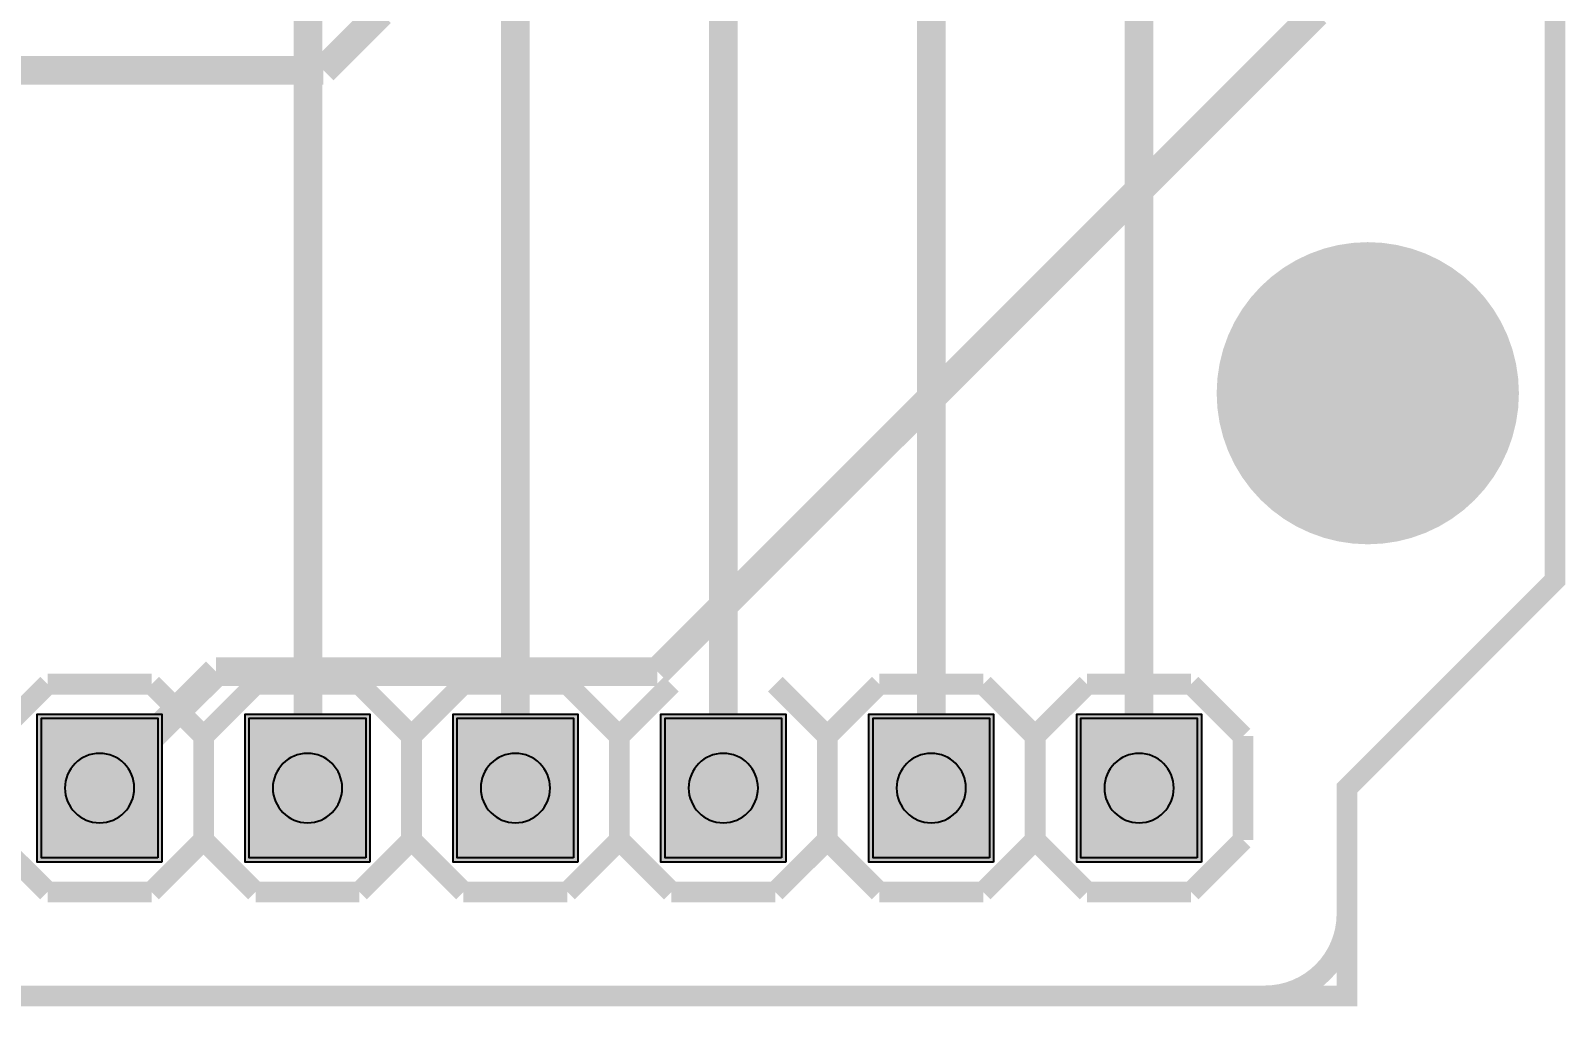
# Model space of a CAD drawing. Header units: millimetres. Extents: x 3.4 to 79.3, y -57 to -2.3.
# Drawn here: x 53.51 to 72.26, y -57.02 to -45.1 of the extents above; entities that cross this region are included whole.
import ezdxf

# ---------------------------------------------------------------- set-up
doc = ezdxf.new("R2010")
doc.units = ezdxf.units.MM
doc.header["$MEASUREMENT"] = 0
for name, color, linetype, true_color in [('Board-Outline-Layer', 7, 'Continuous', 0xff00ff), ('Bottom-Layer', 7, 'Continuous', 0x0000ff), ('Bottom-Paste-Mask-Layer', 7, 'Continuous', 0x800000), ('Bottom-Solder-Mask-Layer', 7, 'Continuous', 0xaa00ff), ('Hole-Layer', 7, 'Continuous', 0x222222), ('Multi-Layer', 7, 'Continuous', 0xc0c0c0), ('Top-Layer', 7, 'Continuous', 0xff0000), ('Top-Paste-Mask-Layer', 7, 'Continuous', 0x808080), ('Top-Silkscreen-Layer', 7, 'Continuous', 0xffcc00), ('Top-Solder-Mask-Layer', 7, 'Continuous', 0x800080)]:
    doc.layers.add(name, color=color, linetype=linetype, true_color=true_color)

msp = doc.modelspace()

# ---------------------------------------------------------------- hatches: boundary and pattern name
at = {"layer": 'Bottom-Layer'}
for points in [[(55.067, -55.21), (53.645, -55.21), (53.645, -53.503), (55.067, -53.503)], [(57.607, -55.21), (56.185, -55.21), (56.185, -53.503), (57.607, -53.503)], [(60.147, -55.21), (58.725, -55.21), (58.725, -53.503), (60.147, -53.503)], [(62.687, -55.21), (61.265, -55.21), (61.265, -53.503), (62.687, -53.503)], [(65.227, -55.21), (63.805, -55.21), (63.805, -53.503), (65.227, -53.503)], [(67.767, -55.21), (66.345, -55.21), (66.345, -53.503), (67.767, -53.503)]]:
    msp.add_hatch(color=256, dxfattribs=at).paths.add_polyline_path(points)
at = {"layer": 'Bottom-Paste-Mask-Layer'}
for points in [[(55.067, -55.21), (53.645, -55.21), (53.645, -53.503), (55.067, -53.503)], [(57.607, -55.21), (56.185, -55.21), (56.185, -53.503), (57.607, -53.503)], [(60.147, -55.21), (58.725, -55.21), (58.725, -53.503), (60.147, -53.503)], [(62.687, -55.21), (61.265, -55.21), (61.265, -53.503), (62.687, -53.503)], [(65.227, -55.21), (63.805, -55.21), (63.805, -53.503), (65.227, -53.503)], [(67.767, -55.21), (66.345, -55.21), (66.345, -53.503), (67.767, -53.503)]]:
    msp.add_hatch(color=256, dxfattribs=at).paths.add_polyline_path(points)
at = {"layer": 'Bottom-Solder-Mask-Layer'}
for points in [[(55.118, -55.261), (53.594, -55.261), (53.594, -53.452), (55.118, -53.452)], [(57.658, -55.261), (56.134, -55.261), (56.134, -53.452), (57.658, -53.452)], [(60.198, -55.261), (58.674, -55.261), (58.674, -53.452), (60.198, -53.452)], [(62.738, -55.261), (61.214, -55.261), (61.214, -53.452), (62.738, -53.452)], [(65.278, -55.261), (63.754, -55.261), (63.754, -53.452), (65.278, -53.452)], [(67.818, -55.261), (66.294, -55.261), (66.294, -53.452), (67.818, -53.452)]]:
    msp.add_hatch(color=256, dxfattribs=at).paths.add_polyline_path(points)
at = {"layer": 'Hole-Layer'}
for points in [[(53.932, -54.356, 1), (54.78, -54.356, 1)], [(56.472, -54.356, 1), (57.32, -54.356, 1)], [(59.012, -54.356, 1), (59.86, -54.356, 1)], [(61.552, -54.356, 1), (62.4, -54.356, 1)], [(64.092, -54.356, 1), (64.94, -54.356, 1)], [(66.632, -54.356, 1), (67.48, -54.356, 1)]]:
    msp.add_hatch(color=256, dxfattribs=at).paths.add_polyline_path(points)
at = {"layer": 'Multi-Layer'}
for points in [[(68.326, -49.53, 1), (71.374, -49.53, 1)], [(68.326, -49.53, 1), (71.374, -49.53, 1)], [(55.067, -55.21), (53.645, -55.21), (53.645, -53.503), (55.067, -53.503)], [(55.067, -55.21), (53.645, -55.21), (53.645, -53.503), (55.067, -53.503)], [(55.067, -55.21), (53.645, -55.21), (53.645, -53.503), (55.067, -53.503)], [(57.607, -55.21), (56.185, -55.21), (56.185, -53.503), (57.607, -53.503)], [(57.607, -55.21), (56.185, -55.21), (56.185, -53.503), (57.607, -53.503)], [(57.607, -55.21), (56.185, -55.21), (56.185, -53.503), (57.607, -53.503)], [(60.147, -55.21), (58.725, -55.21), (58.725, -53.503), (60.147, -53.503)], [(60.147, -55.21), (58.725, -55.21), (58.725, -53.503), (60.147, -53.503)], [(60.147, -55.21), (58.725, -55.21), (58.725, -53.503), (60.147, -53.503)], [(62.687, -55.21), (61.265, -55.21), (61.265, -53.503), (62.687, -53.503)], [(62.687, -55.21), (61.265, -55.21), (61.265, -53.503), (62.687, -53.503)], [(62.687, -55.21), (61.265, -55.21), (61.265, -53.503), (62.687, -53.503)], [(65.227, -55.21), (63.805, -55.21), (63.805, -53.503), (65.227, -53.503)], [(65.227, -55.21), (63.805, -55.21), (63.805, -53.503), (65.227, -53.503)], [(65.227, -55.21), (63.805, -55.21), (63.805, -53.503), (65.227, -53.503)], [(67.767, -55.21), (66.345, -55.21), (66.345, -53.503), (67.767, -53.503)], [(67.767, -55.21), (66.345, -55.21), (66.345, -53.503), (67.767, -53.503)], [(67.767, -55.21), (66.345, -55.21), (66.345, -53.503), (67.767, -53.503)]]:
    msp.add_hatch(color=256, dxfattribs=at).paths.add_polyline_path(points)
at = {"layer": 'Top-Layer'}
for points in [[(55.067, -55.21), (53.645, -55.21), (53.645, -53.503), (55.067, -53.503)], [(57.607, -55.21), (56.185, -55.21), (56.185, -53.503), (57.607, -53.503)], [(60.147, -55.21), (58.725, -55.21), (58.725, -53.503), (60.147, -53.503)], [(62.687, -55.21), (61.265, -55.21), (61.265, -53.503), (62.687, -53.503)], [(65.227, -55.21), (63.805, -55.21), (63.805, -53.503), (65.227, -53.503)], [(67.767, -55.21), (66.345, -55.21), (66.345, -53.503), (67.767, -53.503)]]:
    msp.add_hatch(color=256, dxfattribs=at).paths.add_polyline_path(points)
at = {"layer": 'Top-Paste-Mask-Layer'}
for points in [[(55.067, -55.21), (53.645, -55.21), (53.645, -53.503), (55.067, -53.503)], [(57.607, -55.21), (56.185, -55.21), (56.185, -53.503), (57.607, -53.503)], [(60.147, -55.21), (58.725, -55.21), (58.725, -53.503), (60.147, -53.503)], [(62.687, -55.21), (61.265, -55.21), (61.265, -53.503), (62.687, -53.503)], [(65.227, -55.21), (63.805, -55.21), (63.805, -53.503), (65.227, -53.503)], [(67.767, -55.21), (66.345, -55.21), (66.345, -53.503), (67.767, -53.503)]]:
    msp.add_hatch(color=256, dxfattribs=at).paths.add_polyline_path(points)
at = {"layer": 'Top-Solder-Mask-Layer'}
for points in [[(55.118, -55.261), (53.594, -55.261), (53.594, -53.452), (55.118, -53.452)], [(57.658, -55.261), (56.134, -55.261), (56.134, -53.452), (57.658, -53.452)], [(60.198, -55.261), (58.674, -55.261), (58.674, -53.452), (60.198, -53.452)], [(62.738, -55.261), (61.214, -55.261), (61.214, -53.452), (62.738, -53.452)], [(65.278, -55.261), (63.754, -55.261), (63.754, -53.452), (65.278, -53.452)], [(67.818, -55.261), (66.294, -55.261), (66.294, -53.452), (67.818, -53.452)]]:
    msp.add_hatch(color=256, dxfattribs=at).paths.add_polyline_path(points)

# ---------------------------------------------------------------- linework, layer by layer
at = {"layer": 'Board-Outline-Layer', "const_width": 0.254}
msp.add_lwpolyline([(68.072, -3.556), (3.51, -3.556), (3.51, -56.896), (69.596, -56.896), (69.596, -54.356), (72.136, -51.816), (72.136, -19.05), (69.596, -16.51), (69.596, -5.08)], close=True, dxfattribs=at)
at = {"layer": 'Bottom-Layer', "const_width": 0.35}
for points in [[(64.516, -36.429), (64.516, -54.356)], [(67.056, -38.049), (67.056, -54.356)], [(59.436, -42.847), (59.436, -54.356)], [(56.9, -42.938), (56.9, -54.352)], [(61.976, -44.429), (61.976, -54.356)]]:
    msp.add_lwpolyline(points, dxfattribs=at)
at = {"layer": 'Bottom-Layer'}
for points in [[(55.067, -55.21), (53.645, -55.21), (53.645, -53.503), (55.067, -53.503)], [(57.607, -55.21), (56.185, -55.21), (56.185, -53.503), (57.607, -53.503)], [(60.147, -55.21), (58.725, -55.21), (58.725, -53.503), (60.147, -53.503)], [(62.687, -55.21), (61.265, -55.21), (61.265, -53.503), (62.687, -53.503)], [(65.227, -55.21), (63.805, -55.21), (63.805, -53.503), (65.227, -53.503)], [(67.767, -55.21), (66.345, -55.21), (66.345, -53.503), (67.767, -53.503)]]:
    msp.add_lwpolyline(points, close=True, dxfattribs=at)
at = {"layer": 'Bottom-Paste-Mask-Layer'}
for points in [[(55.067, -55.21), (53.645, -55.21), (53.645, -53.503), (55.067, -53.503)], [(57.607, -55.21), (56.185, -55.21), (56.185, -53.503), (57.607, -53.503)], [(60.147, -55.21), (58.725, -55.21), (58.725, -53.503), (60.147, -53.503)], [(62.687, -55.21), (61.265, -55.21), (61.265, -53.503), (62.687, -53.503)], [(65.227, -55.21), (63.805, -55.21), (63.805, -53.503), (65.227, -53.503)], [(67.767, -55.21), (66.345, -55.21), (66.345, -53.503), (67.767, -53.503)]]:
    msp.add_lwpolyline(points, close=True, dxfattribs=at)
at = {"layer": 'Bottom-Solder-Mask-Layer'}
for points in [[(55.118, -55.261), (53.594, -55.261), (53.594, -53.452), (55.118, -53.452)], [(57.658, -55.261), (56.134, -55.261), (56.134, -53.452), (57.658, -53.452)], [(60.198, -55.261), (58.674, -55.261), (58.674, -53.452), (60.198, -53.452)], [(62.738, -55.261), (61.214, -55.261), (61.214, -53.452), (62.738, -53.452)], [(65.278, -55.261), (63.754, -55.261), (63.754, -53.452), (65.278, -53.452)], [(67.818, -55.261), (66.294, -55.261), (66.294, -53.452), (67.818, -53.452)]]:
    msp.add_lwpolyline(points, close=True, dxfattribs=at)
at = {"layer": 'Hole-Layer'}
for points in [[(53.932, -54.356, 1), (54.78, -54.356), (54.78, -54.356, 1), (53.932, -54.356)], [(56.472, -54.356, 1), (57.32, -54.356), (57.32, -54.356, 1), (56.472, -54.356)], [(59.012, -54.356, 1), (59.86, -54.356), (59.86, -54.356, 1), (59.012, -54.356)], [(61.552, -54.356, 1), (62.4, -54.356), (62.4, -54.356, 1), (61.552, -54.356)], [(64.092, -54.356, 1), (64.94, -54.356), (64.94, -54.356, 1), (64.092, -54.356)]]:
    msp.add_lwpolyline(points, format="xyb", dxfattribs=at)
msp.add_lwpolyline([(66.632, -54.356, 1), (67.48, -54.356, 1)], format="xyb", close=True, dxfattribs=at)
at = {"layer": 'Multi-Layer', "const_width": 0.645}
msp.add_lwpolyline([(68.326, -49.53, 1), (71.374, -49.53, 1)], format="xyb", close=True, dxfattribs=at)
msp.add_lwpolyline([(68.326, -49.53, 1), (71.374, -49.53, 1)], format="xyb", close=True, dxfattribs=at)
at = {"layer": 'Multi-Layer'}
for points in [[(55.067, -55.21), (53.645, -55.21), (53.645, -53.503), (55.067, -53.503)], [(55.067, -55.21), (53.645, -55.21), (53.645, -53.503), (55.067, -53.503)], [(55.067, -55.21), (53.645, -55.21), (53.645, -53.503), (55.067, -53.503)], [(57.607, -55.21), (56.185, -55.21), (56.185, -53.503), (57.607, -53.503)], [(57.607, -55.21), (56.185, -55.21), (56.185, -53.503), (57.607, -53.503)], [(57.607, -55.21), (56.185, -55.21), (56.185, -53.503), (57.607, -53.503)], [(60.147, -55.21), (58.725, -55.21), (58.725, -53.503), (60.147, -53.503)], [(60.147, -55.21), (58.725, -55.21), (58.725, -53.503), (60.147, -53.503)], [(60.147, -55.21), (58.725, -55.21), (58.725, -53.503), (60.147, -53.503)], [(62.687, -55.21), (61.265, -55.21), (61.265, -53.503), (62.687, -53.503)], [(62.687, -55.21), (61.265, -55.21), (61.265, -53.503), (62.687, -53.503)], [(62.687, -55.21), (61.265, -55.21), (61.265, -53.503), (62.687, -53.503)], [(65.227, -55.21), (63.805, -55.21), (63.805, -53.503), (65.227, -53.503)], [(65.227, -55.21), (63.805, -55.21), (63.805, -53.503), (65.227, -53.503)], [(65.227, -55.21), (63.805, -55.21), (63.805, -53.503), (65.227, -53.503)], [(67.767, -55.21), (66.345, -55.21), (66.345, -53.503), (67.767, -53.503)], [(67.767, -55.21), (66.345, -55.21), (66.345, -53.503), (67.767, -53.503)], [(67.767, -55.21), (66.345, -55.21), (66.345, -53.503), (67.767, -53.503)]]:
    msp.add_lwpolyline(points, close=True, dxfattribs=at)
at = {"layer": 'Top-Layer', "const_width": 0.35}
for points in [[(57.79, -44.883), (57.09, -45.583)], [(69.22, -44.883), (61.17, -52.933)], [(57.09, -45.583), (53.24, -45.583)], [(55.779, -52.933), (54.356, -54.356)], [(61.17, -52.933), (55.779, -52.933)]]:
    msp.add_lwpolyline(points, dxfattribs=at)
at = {"layer": 'Top-Layer'}
for points in [[(55.067, -55.21), (53.645, -55.21), (53.645, -53.503), (55.067, -53.503)], [(57.607, -55.21), (56.185, -55.21), (56.185, -53.503), (57.607, -53.503)], [(60.147, -55.21), (58.725, -55.21), (58.725, -53.503), (60.147, -53.503)], [(62.687, -55.21), (61.265, -55.21), (61.265, -53.503), (62.687, -53.503)], [(65.227, -55.21), (63.805, -55.21), (63.805, -53.503), (65.227, -53.503)], [(67.767, -55.21), (66.345, -55.21), (66.345, -53.503), (67.767, -53.503)]]:
    msp.add_lwpolyline(points, close=True, dxfattribs=at)
at = {"layer": 'Top-Paste-Mask-Layer'}
for points in [[(55.067, -55.21), (53.645, -55.21), (53.645, -53.503), (55.067, -53.503)], [(57.607, -55.21), (56.185, -55.21), (56.185, -53.503), (57.607, -53.503)], [(60.147, -55.21), (58.725, -55.21), (58.725, -53.503), (60.147, -53.503)], [(62.687, -55.21), (61.265, -55.21), (61.265, -53.503), (62.687, -53.503)], [(65.227, -55.21), (63.805, -55.21), (63.805, -53.503), (65.227, -53.503)], [(67.767, -55.21), (66.345, -55.21), (66.345, -53.503), (67.767, -53.503)]]:
    msp.add_lwpolyline(points, close=True, dxfattribs=at)
at = {"layer": 'Top-Silkscreen-Layer', "const_width": 0.254}
for points in [[(72.136, -19.05), (72.136, -51.816)], [(72.136, -19.05), (72.136, -51.816)], [(72.136, -51.816), (69.596, -54.356)], [(72.136, -51.816), (69.596, -54.356)], [(53.086, -53.721), (53.721, -53.086)], [(53.086, -53.721), (53.721, -53.086)], [(53.721, -53.086), (54.991, -53.086)], [(53.721, -53.086), (54.991, -53.086)], [(54.991, -53.086), (55.626, -53.721)], [(54.991, -53.086), (55.626, -53.721)], [(55.626, -53.721), (56.261, -53.086)], [(55.626, -53.721), (56.261, -53.086)], [(56.261, -53.086), (57.531, -53.086)], [(56.261, -53.086), (57.531, -53.086)], [(57.531, -53.086), (58.166, -53.721)], [(57.531, -53.086), (58.166, -53.721)], [(58.166, -53.721), (58.801, -53.086)], [(58.166, -53.721), (58.801, -53.086)], [(58.801, -53.086), (60.071, -53.086)], [(58.801, -53.086), (60.071, -53.086)], [(60.071, -53.086), (60.706, -53.721)], [(60.071, -53.086), (60.706, -53.721)], [(60.706, -53.721), (61.341, -53.086)], [(60.706, -53.721), (61.341, -53.086)], [(62.611, -53.086), (63.246, -53.721)], [(62.611, -53.086), (63.246, -53.721)], [(63.246, -53.721), (63.881, -53.086)], [(63.246, -53.721), (63.881, -53.086)], [(63.881, -53.086), (65.151, -53.086)], [(63.881, -53.086), (65.151, -53.086)], [(65.151, -53.086), (65.786, -53.721)], [(65.151, -53.086), (65.786, -53.721)], [(65.786, -53.721), (66.421, -53.086)], [(65.786, -53.721), (66.421, -53.086)], [(66.421, -53.086), (67.691, -53.086)], [(66.421, -53.086), (67.691, -53.086)], [(67.691, -53.086), (68.326, -53.721)], [(67.691, -53.086), (68.326, -53.721)], [(55.626, -53.721), (55.626, -54.991)], [(55.626, -53.721), (55.626, -54.991)], [(58.166, -53.721), (58.166, -54.991)], [(58.166, -53.721), (58.166, -54.991)], [(60.706, -54.991), (60.706, -53.721)], [(60.706, -54.991), (60.706, -53.721)], [(63.246, -53.721), (63.246, -54.991)], [(63.246, -53.721), (63.246, -54.991)], [(65.786, -53.721), (65.786, -54.991)], [(65.786, -53.721), (65.786, -54.991)], [(68.326, -53.721), (68.326, -54.991)], [(68.326, -53.721), (68.326, -54.991)], [(69.596, -54.356), (69.596, -55.905)], [(69.596, -54.356), (69.596, -55.905)], [(53.721, -55.626), (53.086, -54.991)], [(53.721, -55.626), (53.086, -54.991)], [(55.626, -54.991), (54.991, -55.626)], [(55.626, -54.991), (54.991, -55.626)], [(56.261, -55.626), (55.626, -54.991)], [(56.261, -55.626), (55.626, -54.991)], [(58.166, -54.991), (57.531, -55.626)], [(58.166, -54.991), (57.531, -55.626)], [(58.801, -55.626), (58.166, -54.991)], [(58.801, -55.626), (58.166, -54.991)], [(60.706, -54.991), (60.071, -55.626)], [(60.706, -54.991), (60.071, -55.626)], [(61.341, -55.626), (60.706, -54.991)], [(61.341, -55.626), (60.706, -54.991)], [(63.246, -54.991), (62.611, -55.626)], [(63.246, -54.991), (62.611, -55.626)], [(63.881, -55.626), (63.246, -54.991)], [(63.881, -55.626), (63.246, -54.991)], [(65.786, -54.991), (65.151, -55.626)], [(65.786, -54.991), (65.151, -55.626)], [(66.421, -55.626), (65.786, -54.991)], [(66.421, -55.626), (65.786, -54.991)], [(68.326, -54.991), (67.691, -55.626)], [(68.326, -54.991), (67.691, -55.626)], [(54.991, -55.626), (53.721, -55.626)], [(54.991, -55.626), (53.721, -55.626)], [(57.531, -55.626), (56.261, -55.626)], [(57.531, -55.626), (56.261, -55.626)], [(60.071, -55.626), (58.801, -55.626)], [(60.071, -55.626), (58.801, -55.626)], [(62.611, -55.626), (61.341, -55.626)], [(62.611, -55.626), (61.341, -55.626)], [(65.151, -55.626), (63.881, -55.626)], [(65.151, -55.626), (63.881, -55.626)], [(67.691, -55.626), (66.421, -55.626)], [(67.691, -55.626), (66.421, -55.626)], [(68.606, -56.896), (4.547, -56.896)], [(68.606, -56.896), (4.547, -56.896)]]:
    msp.add_lwpolyline(points, dxfattribs=at)
msp.add_lwpolyline([(69.596, -55.895, -0.414), (68.595, -56.896)], format="xyb", dxfattribs=at)
msp.add_lwpolyline([(69.596, -55.895, -0.414), (68.595, -56.896)], format="xyb", dxfattribs=at)
at = {"layer": 'Top-Solder-Mask-Layer'}
for points in [[(55.118, -55.261), (53.594, -55.261), (53.594, -53.452), (55.118, -53.452)], [(57.658, -55.261), (56.134, -55.261), (56.134, -53.452), (57.658, -53.452)], [(60.198, -55.261), (58.674, -55.261), (58.674, -53.452), (60.198, -53.452)], [(62.738, -55.261), (61.214, -55.261), (61.214, -53.452), (62.738, -53.452)], [(65.278, -55.261), (63.754, -55.261), (63.754, -53.452), (65.278, -53.452)], [(67.818, -55.261), (66.294, -55.261), (66.294, -53.452), (67.818, -53.452)]]:
    msp.add_lwpolyline(points, close=True, dxfattribs=at)

doc.saveas('drawing.dxf')
